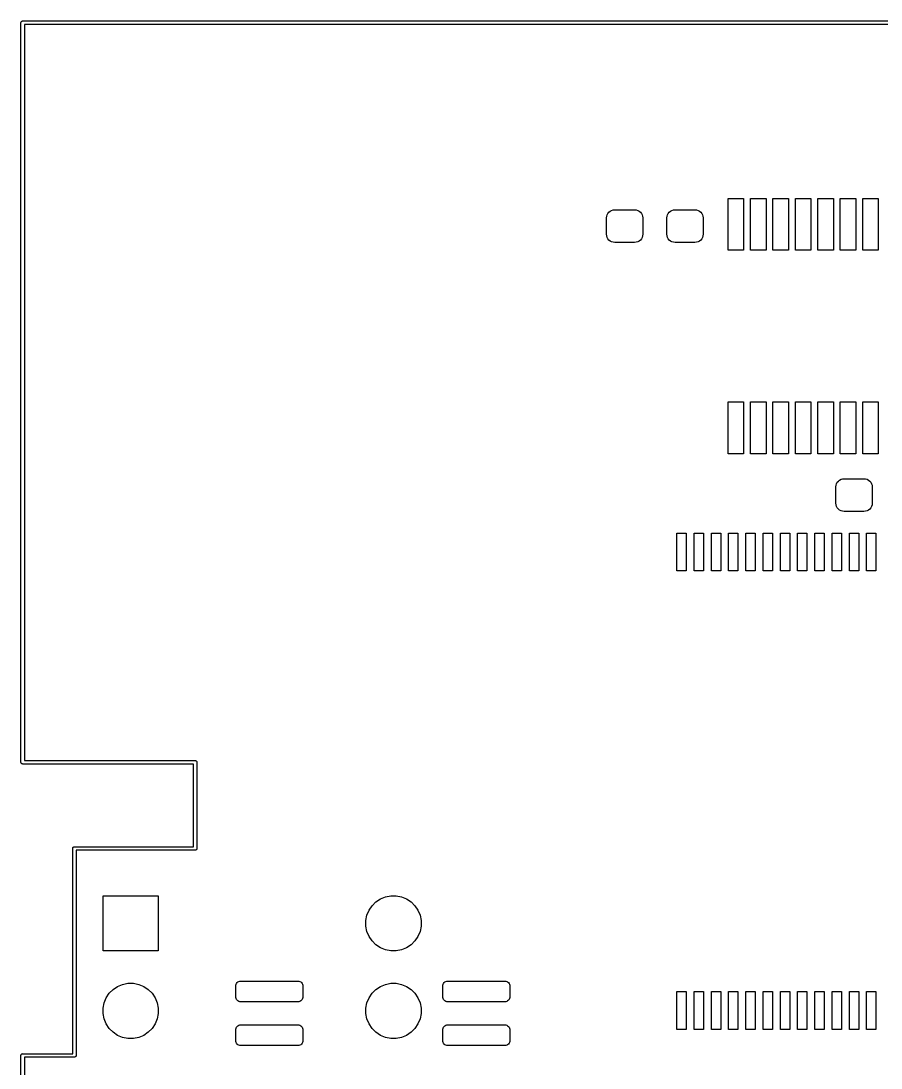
# Model space of a CAD drawing. Extents: x 3.61 to 7.55, y -5.8 to -3.38.
# Drawn here: x 3.606 to 4.588, y -4.575 to -3.38 of the extents above; entities that cross this region are included whole.
import ezdxf

# ---------------------------------------------------------------- set-up
doc = ezdxf.new("R2010")
doc.units = 0
doc.header["$MEASUREMENT"] = 0
doc.layers.add('BLACK', color=7, linetype='CONTINUOUS')

msp = doc.modelspace()

# ---------------------------------------------------------------- linework, layer by layer
at = {"layer": 'BLACK', "linetype": 'CONTINUOUS'}
for p, q in [((3.60629, -3.38189), (3.60633, -3.3815)), ((3.6063, -3.38199), (3.60629, -3.38189)), ((3.6063, -4.22628), (3.6063, -3.38199)), ((3.60633, -3.3815), (3.60644, -3.38113)), ((3.60644, -3.38113), (3.60662, -3.38079)), ((3.60662, -3.38079), (3.60687, -3.38049)), ((3.60687, -3.38049), (3.60717, -3.38025)), ((3.60717, -3.38025), (3.60751, -3.38006)), ((3.60751, -3.38006), (3.60788, -3.37995)), ((3.60788, -3.37995), (3.60817, -3.37992)), ((3.60817, -3.37992), (3.60827, -3.37991)), ((3.60827, -3.37991), (3.60836, -3.37992)), ((3.60836, -3.37992), (7.54518, -3.37992)), ((3.61024, -3.38386), (3.61024, -4.22441)), ((7.54331, -3.38386), (3.61024, -3.38386)), ((4.41339, -3.64173), (4.41339, -3.58268)), ((4.41339, -3.58268), (4.4311, -3.58268)), ((4.4311, -3.58268), (4.4311, -3.64173)), ((4.43898, -3.64173), (4.43898, -3.58268)), ((4.43898, -3.58268), (4.45669, -3.58268)), ((4.45669, -3.58268), (4.45669, -3.64173)), ((4.46457, -3.64173), (4.46457, -3.58268)), ((4.46457, -3.58268), (4.48228, -3.58268)), ((4.48228, -3.58268), (4.48228, -3.64173)), ((4.49016, -3.64173), (4.49016, -3.58268)), ((4.49016, -3.58268), (4.50787, -3.58268)), ((4.50787, -3.58268), (4.50787, -3.64173)), ((4.51575, -3.64173), (4.51575, -3.58268)), ((4.51575, -3.58268), (4.53346, -3.58268)), ((4.53346, -3.58268), (4.53346, -3.64173)), ((4.54134, -3.64173), (4.54134, -3.58268)), ((4.54134, -3.58268), (4.55906, -3.58268)), ((4.55906, -3.58268), (4.55906, -3.64173)), ((4.56693, -3.64173), (4.56693, -3.58268)), ((4.56693, -3.58268), (4.58465, -3.58268)), ((4.58465, -3.58268), (4.58465, -3.64173)), ((4.27618, -3.59963), (4.27734, -3.59821)), ((4.27734, -3.59821), (4.27876, -3.59705)), ((4.27876, -3.59705), (4.28038, -3.59618)), ((4.28038, -3.59618), (4.28213, -3.59565)), ((4.28213, -3.59565), (4.28396, -3.59547)), ((4.28396, -3.59547), (4.30659, -3.59547)), ((4.30659, -3.59547), (4.30842, -3.59565)), ((4.30842, -3.59565), (4.31017, -3.59618)), ((4.31017, -3.59618), (4.31179, -3.59705)), ((4.31179, -3.59705), (4.31321, -3.59821)), ((4.31321, -3.59821), (4.31437, -3.59963)), ((4.34508, -3.59963), (4.34624, -3.59821)), ((4.34624, -3.59821), (4.34766, -3.59705)), ((4.34766, -3.59705), (4.34928, -3.59618)), ((4.34928, -3.59618), (4.35103, -3.59565)), ((4.35103, -3.59565), (4.35285, -3.59547)), ((4.35285, -3.59547), (4.37549, -3.59547)), ((4.37549, -3.59547), (4.37732, -3.59565)), ((4.37732, -3.59565), (4.37907, -3.59618)), ((4.37907, -3.59618), (4.38069, -3.59705)), ((4.38069, -3.59705), (4.3821, -3.59821)), ((4.3821, -3.59821), (4.38327, -3.59963)), ((4.27461, -3.60482), (4.27479, -3.603)), ((4.27461, -3.62352), (4.27461, -3.60482)), ((4.27479, -3.603), (4.27532, -3.60124)), ((4.27532, -3.60124), (4.27618, -3.59963)), ((4.31437, -3.59963), (4.31523, -3.60124)), ((4.31523, -3.60124), (4.31577, -3.603)), ((4.31577, -3.603), (4.31594, -3.60482)), ((4.31594, -3.60482), (4.31594, -3.62352)), ((4.3435, -3.60482), (4.34368, -3.603)), ((4.3435, -3.62352), (4.3435, -3.60482)), ((4.34368, -3.603), (4.34422, -3.60124)), ((4.34422, -3.60124), (4.34508, -3.59963)), ((4.38327, -3.59963), (4.38413, -3.60124)), ((4.38413, -3.60124), (4.38466, -3.603)), ((4.38466, -3.603), (4.38484, -3.60482)), ((4.38484, -3.60482), (4.38484, -3.62352)), ((4.27479, -3.62535), (4.27461, -3.62352)), ((4.27532, -3.6271), (4.27479, -3.62535)), ((4.27618, -3.62872), (4.27532, -3.6271)), ((4.27734, -3.63014), (4.27618, -3.62872)), ((4.27876, -3.6313), (4.27734, -3.63014)), ((4.28038, -3.63216), (4.27876, -3.6313)), ((4.28213, -3.63269), (4.28038, -3.63216)), ((4.28396, -3.63287), (4.28213, -3.63269)), ((4.30659, -3.63287), (4.28396, -3.63287)), ((4.30842, -3.63269), (4.30659, -3.63287)), ((4.31017, -3.63216), (4.30842, -3.63269)), ((4.31179, -3.6313), (4.31017, -3.63216)), ((4.31321, -3.63014), (4.31179, -3.6313)), ((4.31437, -3.62872), (4.31321, -3.63014)), ((4.31523, -3.6271), (4.31437, -3.62872)), ((4.31577, -3.62535), (4.31523, -3.6271)), ((4.31594, -3.62352), (4.31577, -3.62535)), ((4.34368, -3.62535), (4.3435, -3.62352)), ((4.34422, -3.6271), (4.34368, -3.62535)), ((4.34508, -3.62872), (4.34422, -3.6271)), ((4.34624, -3.63014), (4.34508, -3.62872)), ((4.34766, -3.6313), (4.34624, -3.63014)), ((4.34928, -3.63216), (4.34766, -3.6313)), ((4.35103, -3.63269), (4.34928, -3.63216)), ((4.35285, -3.63287), (4.35103, -3.63269)), ((4.37549, -3.63287), (4.35285, -3.63287)), ((4.37732, -3.63269), (4.37549, -3.63287)), ((4.37907, -3.63216), (4.37732, -3.63269)), ((4.38069, -3.6313), (4.37907, -3.63216)), ((4.3821, -3.63014), (4.38069, -3.6313)), ((4.38327, -3.62872), (4.3821, -3.63014)), ((4.38413, -3.6271), (4.38327, -3.62872)), ((4.38466, -3.62535), (4.38413, -3.6271)), ((4.38484, -3.62352), (4.38466, -3.62535)), ((4.4311, -3.64173), (4.41339, -3.64173)), ((4.45669, -3.64173), (4.43898, -3.64173)), ((4.48228, -3.64173), (4.46457, -3.64173)), ((4.50787, -3.64173), (4.49016, -3.64173)), ((4.53346, -3.64173), (4.51575, -3.64173)), ((4.55906, -3.64173), (4.54134, -3.64173)), ((4.58465, -3.64173), (4.56693, -3.64173)), ((4.41339, -3.87402), (4.41339, -3.81496)), ((4.41339, -3.81496), (4.4311, -3.81496)), ((4.4311, -3.81496), (4.4311, -3.87402)), ((4.43898, -3.87402), (4.43898, -3.81496)), ((4.43898, -3.81496), (4.45669, -3.81496)), ((4.45669, -3.81496), (4.45669, -3.87402)), ((4.46457, -3.87402), (4.46457, -3.81496)), ((4.46457, -3.81496), (4.48228, -3.81496)), ((4.48228, -3.81496), (4.48228, -3.87402)), ((4.49016, -3.87402), (4.49016, -3.81496)), ((4.49016, -3.81496), (4.50787, -3.81496)), ((4.50787, -3.81496), (4.50787, -3.87402)), ((4.51575, -3.87402), (4.51575, -3.81496)), ((4.51575, -3.81496), (4.53346, -3.81496)), ((4.53346, -3.81496), (4.53346, -3.87402)), ((4.54134, -3.87402), (4.54134, -3.81496)), ((4.54134, -3.81496), (4.55906, -3.81496)), ((4.55906, -3.81496), (4.55906, -3.87402)), ((4.56693, -3.87402), (4.56693, -3.81496)), ((4.56693, -3.81496), (4.58465, -3.81496)), ((4.58465, -3.81496), (4.58465, -3.87402)), ((4.4311, -3.87402), (4.41339, -3.87402)), ((4.45669, -3.87402), (4.43898, -3.87402)), ((4.48228, -3.87402), (4.46457, -3.87402)), ((4.50787, -3.87402), (4.49016, -3.87402)), ((4.53346, -3.87402), (4.51575, -3.87402)), ((4.55906, -3.87402), (4.54134, -3.87402)), ((4.58465, -3.87402), (4.56693, -3.87402)), ((4.5366, -3.91009), (4.53713, -3.90833)), ((4.53713, -3.90833), (4.53799, -3.90671)), ((4.53799, -3.90671), (4.53916, -3.9053)), ((4.53916, -3.9053), (4.54057, -3.90413)), ((4.54057, -3.90413), (4.54219, -3.90327)), ((4.54219, -3.90327), (4.54394, -3.90274)), ((4.54394, -3.90274), (4.54577, -3.90256)), ((4.54577, -3.90256), (4.56841, -3.90256)), ((4.56841, -3.90256), (4.57023, -3.90274)), ((4.57023, -3.90274), (4.57198, -3.90327)), ((4.57198, -3.90327), (4.5736, -3.90413)), ((4.5736, -3.90413), (4.57502, -3.9053)), ((4.57502, -3.9053), (4.57618, -3.90671)), ((4.57618, -3.90671), (4.57704, -3.90833)), ((4.57704, -3.90833), (4.57758, -3.91009)), ((4.53642, -3.91191), (4.5366, -3.91009)), ((4.53642, -3.93061), (4.53642, -3.91191)), ((4.57758, -3.91009), (4.57776, -3.91191)), ((4.57776, -3.91191), (4.57776, -3.93061)), ((4.5366, -3.93243), (4.53642, -3.93061)), ((4.53713, -3.93419), (4.5366, -3.93243)), ((4.57758, -3.93243), (4.57704, -3.93419)), ((4.57776, -3.93061), (4.57758, -3.93243)), ((4.53799, -3.93581), (4.53713, -3.93419)), ((4.53916, -3.93722), (4.53799, -3.93581)), ((4.54057, -3.93838), (4.53916, -3.93722)), ((4.54219, -3.93925), (4.54057, -3.93838)), ((4.54394, -3.93978), (4.54219, -3.93925)), ((4.54577, -3.93996), (4.54394, -3.93978)), ((4.56841, -3.93996), (4.54577, -3.93996)), ((4.57023, -3.93978), (4.56841, -3.93996)), ((4.57198, -3.93925), (4.57023, -3.93978)), ((4.5736, -3.93838), (4.57198, -3.93925)), ((4.57502, -3.93722), (4.5736, -3.93838)), ((4.57618, -3.93581), (4.57502, -3.93722)), ((4.57704, -3.93419), (4.57618, -3.93581)), ((4.35492, -4.00787), (4.35492, -3.96457)), ((4.35492, -3.96457), (4.36555, -3.96457)), ((4.36555, -3.96457), (4.36555, -4.00787)), ((4.37461, -4.00787), (4.37461, -3.96457)), ((4.37461, -3.96457), (4.38524, -3.96457)), ((4.38524, -3.96457), (4.38524, -4.00787)), ((4.39429, -4.00787), (4.39429, -3.96457)), ((4.39429, -3.96457), (4.40492, -3.96457)), ((4.40492, -3.96457), (4.40492, -4.00787)), ((4.41398, -4.00787), (4.41398, -3.96457)), ((4.41398, -3.96457), (4.42461, -3.96457)), ((4.42461, -3.96457), (4.42461, -4.00787)), ((4.43366, -4.00787), (4.43366, -3.96457)), ((4.43366, -3.96457), (4.44429, -3.96457)), ((4.44429, -3.96457), (4.44429, -4.00787)), ((4.45335, -4.00787), (4.45335, -3.96457)), ((4.45335, -3.96457), (4.46398, -3.96457)), ((4.46398, -3.96457), (4.46398, -4.00787)), ((4.47303, -4.00787), (4.47303, -3.96457)), ((4.47303, -3.96457), (4.48366, -3.96457)), ((4.48366, -3.96457), (4.48366, -4.00787)), ((4.49272, -4.00787), (4.49272, -3.96457)), ((4.49272, -3.96457), (4.50335, -3.96457)), ((4.50335, -3.96457), (4.50335, -4.00787)), ((4.5124, -4.00787), (4.5124, -3.96457)), ((4.5124, -3.96457), (4.52303, -3.96457)), ((4.52303, -3.96457), (4.52303, -4.00787)), ((4.53209, -4.00787), (4.53209, -3.96457)), ((4.53209, -3.96457), (4.54272, -3.96457)), ((4.54272, -3.96457), (4.54272, -4.00787)), ((4.55177, -4.00787), (4.55177, -3.96457)), ((4.55177, -3.96457), (4.5624, -3.96457)), ((4.5624, -3.96457), (4.5624, -4.00787)), ((4.57146, -4.00787), (4.57146, -3.96457)), ((4.57146, -3.96457), (4.58209, -3.96457)), ((4.58209, -3.96457), (4.58209, -4.00787)), ((4.36555, -4.00787), (4.35492, -4.00787)), ((4.38524, -4.00787), (4.37461, -4.00787)), ((4.40492, -4.00787), (4.39429, -4.00787)), ((4.42461, -4.00787), (4.41398, -4.00787)), ((4.44429, -4.00787), (4.43366, -4.00787)), ((4.46398, -4.00787), (4.45335, -4.00787)), ((4.48366, -4.00787), (4.47303, -4.00787)), ((4.50335, -4.00787), (4.49272, -4.00787)), ((4.52303, -4.00787), (4.5124, -4.00787)), ((4.54272, -4.00787), (4.53209, -4.00787)), ((4.5624, -4.00787), (4.55177, -4.00787)), ((4.58209, -4.00787), (4.57146, -4.00787)), ((3.60629, -4.22638), (3.6063, -4.22628)), ((3.60633, -4.22676), (3.60629, -4.22638)), ((3.60644, -4.22713), (3.60633, -4.22676)), ((3.60662, -4.22748), (3.60644, -4.22713)), ((3.60687, -4.22778), (3.60662, -4.22748)), ((3.60717, -4.22802), (3.60687, -4.22778)), ((3.60751, -4.22821), (3.60717, -4.22802)), ((3.60788, -4.22832), (3.60751, -4.22821)), ((3.60827, -4.22836), (3.60788, -4.22832)), ((3.60836, -4.22835), (3.60827, -4.22836)), ((3.80315, -4.22835), (3.60836, -4.22835)), ((3.61024, -4.22441), (3.80502, -4.22441)), ((3.80315, -4.32283), (3.80315, -4.22835)), ((3.80502, -4.22441), (3.80512, -4.2244)), ((3.80512, -4.2244), (3.80521, -4.22441)), ((3.80521, -4.22441), (3.8055, -4.22444)), ((3.8055, -4.22444), (3.80588, -4.22455)), ((3.80588, -4.22455), (3.80622, -4.22473)), ((3.80622, -4.22473), (3.80652, -4.22498)), ((3.80652, -4.22498), (3.80676, -4.22528)), ((3.80676, -4.22528), (3.80695, -4.22562)), ((3.80695, -4.22562), (3.80706, -4.22599)), ((3.80706, -4.22599), (3.8071, -4.22638)), ((3.8071, -4.22638), (3.80709, -4.22647)), ((3.80709, -4.22647), (3.80709, -4.32471)), ((3.66534, -4.3248), (3.66538, -4.32442)), ((3.66535, -4.3249), (3.66534, -4.3248)), ((3.66535, -4.55906), (3.66535, -4.3249)), ((3.66538, -4.32442), (3.6655, -4.32405)), ((3.6655, -4.32405), (3.66568, -4.3237)), ((3.66568, -4.3237), (3.66592, -4.3234)), ((3.66592, -4.3234), (3.66622, -4.32316)), ((3.66622, -4.32316), (3.66657, -4.32298)), ((3.66657, -4.32298), (3.66694, -4.32286)), ((3.66694, -4.32286), (3.66723, -4.32283)), ((3.66723, -4.32283), (3.66732, -4.32283)), ((3.66732, -4.32283), (3.66742, -4.32283)), ((3.66742, -4.32283), (3.80315, -4.32283)), ((3.80502, -4.32677), (3.66929, -4.32677)), ((3.66929, -4.32677), (3.66929, -4.56093)), ((3.80512, -4.32678), (3.80502, -4.32677)), ((3.80521, -4.32677), (3.80512, -4.32678)), ((3.8055, -4.32674), (3.80521, -4.32677)), ((3.80588, -4.32663), (3.8055, -4.32674)), ((3.80622, -4.32645), (3.80588, -4.32663)), ((3.80652, -4.3262), (3.80622, -4.32645)), ((3.80676, -4.3259), (3.80652, -4.3262)), ((3.80695, -4.32556), (3.80676, -4.3259)), ((3.80706, -4.32519), (3.80695, -4.32556)), ((3.8071, -4.3248), (3.80706, -4.32519)), ((3.80709, -4.32471), (3.8071, -4.3248)), ((3.7, -4.44173), (3.7, -4.37874)), ((3.7, -4.37874), (3.76299, -4.37874)), ((3.76299, -4.37874), (3.76299, -4.44173)), ((4.00703, -4.39016), (4.01142, -4.38577)), ((4.01142, -4.38577), (4.01658, -4.38232)), ((4.01658, -4.38232), (4.02231, -4.37995)), ((4.02231, -4.37995), (4.02839, -4.37874)), ((4.02839, -4.37874), (4.0346, -4.37874)), ((4.0346, -4.37874), (4.04068, -4.37995)), ((4.04068, -4.37995), (4.04642, -4.38232)), ((4.04642, -4.38232), (4.05157, -4.38577)), ((4.05157, -4.38577), (4.05596, -4.39016)), ((4.00121, -4.40105), (4.00358, -4.39532)), ((4.00358, -4.39532), (4.00703, -4.39016)), ((4.05596, -4.39016), (4.05941, -4.39532)), ((4.05941, -4.39532), (4.06178, -4.40105)), ((4, -4.40713), (4.00121, -4.40105)), ((4, -4.41334), (4, -4.40713)), ((4.06178, -4.40105), (4.06299, -4.40713)), ((4.06299, -4.40713), (4.06299, -4.41334)), ((4.00121, -4.41942), (4, -4.41334)), ((4.00358, -4.42516), (4.00121, -4.41942)), ((4.06178, -4.41942), (4.05941, -4.42516)), ((4.06299, -4.41334), (4.06178, -4.41942)), ((4.00703, -4.43031), (4.00358, -4.42516)), ((4.01142, -4.4347), (4.00703, -4.43031)), ((4.01658, -4.43815), (4.01142, -4.4347)), ((4.05157, -4.4347), (4.04642, -4.43815)), ((4.05596, -4.43031), (4.05157, -4.4347)), ((4.05941, -4.42516), (4.05596, -4.43031)), ((3.76299, -4.44173), (3.7, -4.44173)), ((4.02231, -4.44052), (4.01658, -4.43815)), ((4.02839, -4.44173), (4.02231, -4.44052)), ((4.0346, -4.44173), (4.02839, -4.44173)), ((4.04068, -4.44052), (4.0346, -4.44173)), ((4.04642, -4.43815), (4.04068, -4.44052)), ((3.71142, -4.48577), (3.71658, -4.48232)), ((3.71658, -4.48232), (3.72231, -4.47995)), ((3.72231, -4.47995), (3.72839, -4.47874)), ((3.72839, -4.47874), (3.7346, -4.47874)), ((3.7346, -4.47874), (3.74068, -4.47995)), ((3.74068, -4.47995), (3.74642, -4.48232)), ((3.74642, -4.48232), (3.75157, -4.48577)), ((3.85138, -4.48209), (3.85149, -4.48093)), ((3.85138, -4.4939), (3.85138, -4.48209)), ((3.85149, -4.48093), (3.85183, -4.47983)), ((3.85183, -4.47983), (3.85237, -4.47881)), ((3.85237, -4.47881), (3.85311, -4.47791)), ((3.85311, -4.47791), (3.854, -4.47718)), ((3.854, -4.47718), (3.85502, -4.47663)), ((3.85502, -4.47663), (3.85613, -4.47629)), ((3.85613, -4.47629), (3.85728, -4.47618)), ((3.85728, -4.47618), (3.92224, -4.47618)), ((3.92224, -4.47618), (3.9234, -4.47629)), ((3.9234, -4.47629), (3.9245, -4.47663)), ((3.9245, -4.47663), (3.92553, -4.47718)), ((3.92553, -4.47718), (3.92642, -4.47791)), ((3.92642, -4.47791), (3.92715, -4.47881)), ((3.92715, -4.47881), (3.9277, -4.47983)), ((3.9277, -4.47983), (3.92804, -4.48093)), ((3.92804, -4.48093), (3.92815, -4.48209)), ((3.92815, -4.48209), (3.92815, -4.4939)), ((4.01142, -4.48577), (4.01658, -4.48232)), ((4.01658, -4.48232), (4.02231, -4.47995)), ((4.02231, -4.47995), (4.02839, -4.47874)), ((4.02839, -4.47874), (4.0346, -4.47874)), ((4.0346, -4.47874), (4.04068, -4.47995)), ((4.04068, -4.47995), (4.04642, -4.48232)), ((4.04642, -4.48232), (4.05157, -4.48577)), ((4.0876, -4.48209), (4.08771, -4.48093)), ((4.0876, -4.4939), (4.0876, -4.48209)), ((4.08771, -4.48093), (4.08805, -4.47983)), ((4.08805, -4.47983), (4.08859, -4.47881)), ((4.08859, -4.47881), (4.08933, -4.47791)), ((4.08933, -4.47791), (4.09022, -4.47718)), ((4.09022, -4.47718), (4.09124, -4.47663)), ((4.09124, -4.47663), (4.09235, -4.47629)), ((4.09235, -4.47629), (4.0935, -4.47618)), ((4.0935, -4.47618), (4.15846, -4.47618)), ((4.15846, -4.47618), (4.15962, -4.47629)), ((4.15962, -4.47629), (4.16072, -4.47663)), ((4.16072, -4.47663), (4.16175, -4.47718)), ((4.16175, -4.47718), (4.16264, -4.47791)), ((4.16264, -4.47791), (4.16337, -4.47881)), ((4.16337, -4.47881), (4.16392, -4.47983)), ((4.16392, -4.47983), (4.16426, -4.48093)), ((4.16426, -4.48093), (4.16437, -4.48209)), ((4.16437, -4.48209), (4.16437, -4.4939)), ((3.70121, -4.50105), (3.70358, -4.49532)), ((3.70358, -4.49532), (3.70703, -4.49016)), ((3.70703, -4.49016), (3.71142, -4.48577)), ((3.75157, -4.48577), (3.75596, -4.49016)), ((3.75596, -4.49016), (3.75941, -4.49532)), ((3.75941, -4.49532), (3.76178, -4.50105)), ((3.85149, -4.49505), (3.85138, -4.4939)), ((3.85183, -4.49616), (3.85149, -4.49505)), ((3.92804, -4.49505), (3.9277, -4.49616)), ((3.92815, -4.4939), (3.92804, -4.49505)), ((4.00121, -4.50105), (4.00358, -4.49532)), ((4.00358, -4.49532), (4.00703, -4.49016)), ((4.00703, -4.49016), (4.01142, -4.48577)), ((4.05157, -4.48577), (4.05596, -4.49016)), ((4.05596, -4.49016), (4.05941, -4.49532)), ((4.05941, -4.49532), (4.06178, -4.50105)), ((4.08771, -4.49505), (4.0876, -4.4939)), ((4.08805, -4.49616), (4.08771, -4.49505)), ((4.16426, -4.49505), (4.16392, -4.49616)), ((4.16437, -4.4939), (4.16426, -4.49505)), ((4.35492, -4.5315), (4.35492, -4.48819)), ((4.35492, -4.48819), (4.36555, -4.48819)), ((4.36555, -4.48819), (4.36555, -4.5315)), ((4.37461, -4.5315), (4.37461, -4.48819)), ((4.37461, -4.48819), (4.38524, -4.48819)), ((4.38524, -4.48819), (4.38524, -4.5315)), ((4.39429, -4.5315), (4.39429, -4.48819)), ((4.39429, -4.48819), (4.40492, -4.48819)), ((4.40492, -4.48819), (4.40492, -4.5315)), ((4.41398, -4.5315), (4.41398, -4.48819)), ((4.41398, -4.48819), (4.42461, -4.48819)), ((4.42461, -4.48819), (4.42461, -4.5315)), ((4.43366, -4.5315), (4.43366, -4.48819)), ((4.43366, -4.48819), (4.44429, -4.48819)), ((4.44429, -4.48819), (4.44429, -4.5315)), ((4.45335, -4.5315), (4.45335, -4.48819)), ((4.45335, -4.48819), (4.46398, -4.48819)), ((4.46398, -4.48819), (4.46398, -4.5315)), ((4.47303, -4.5315), (4.47303, -4.48819)), ((4.47303, -4.48819), (4.48366, -4.48819)), ((4.48366, -4.48819), (4.48366, -4.5315)), ((4.49272, -4.5315), (4.49272, -4.48819)), ((4.49272, -4.48819), (4.50335, -4.48819)), ((4.50335, -4.48819), (4.50335, -4.5315)), ((4.5124, -4.5315), (4.5124, -4.48819)), ((4.5124, -4.48819), (4.52303, -4.48819)), ((4.52303, -4.48819), (4.52303, -4.5315)), ((4.53209, -4.5315), (4.53209, -4.48819)), ((4.53209, -4.48819), (4.54272, -4.48819)), ((4.54272, -4.48819), (4.54272, -4.5315)), ((4.55177, -4.5315), (4.55177, -4.48819)), ((4.55177, -4.48819), (4.5624, -4.48819)), ((4.5624, -4.48819), (4.5624, -4.5315)), ((4.57146, -4.5315), (4.57146, -4.48819)), ((4.57146, -4.48819), (4.58209, -4.48819)), ((4.58209, -4.48819), (4.58209, -4.5315)), ((3.7, -4.50713), (3.70121, -4.50105)), ((3.7, -4.51334), (3.7, -4.50713)), ((3.76178, -4.50105), (3.76299, -4.50713)), ((3.76299, -4.50713), (3.76299, -4.51334)), ((3.85237, -4.49718), (3.85183, -4.49616)), ((3.85311, -4.49807), (3.85237, -4.49718)), ((3.854, -4.49881), (3.85311, -4.49807)), ((3.85502, -4.49935), (3.854, -4.49881)), ((3.85613, -4.49969), (3.85502, -4.49935)), ((3.85728, -4.4998), (3.85613, -4.49969)), ((3.92224, -4.4998), (3.85728, -4.4998)), ((3.9234, -4.49969), (3.92224, -4.4998)), ((3.9245, -4.49935), (3.9234, -4.49969)), ((3.92553, -4.49881), (3.9245, -4.49935)), ((3.92642, -4.49807), (3.92553, -4.49881)), ((3.92715, -4.49718), (3.92642, -4.49807)), ((3.9277, -4.49616), (3.92715, -4.49718)), ((4, -4.50713), (4.00121, -4.50105)), ((4, -4.51334), (4, -4.50713)), ((4.06178, -4.50105), (4.06299, -4.50713)), ((4.06299, -4.50713), (4.06299, -4.51334)), ((4.08859, -4.49718), (4.08805, -4.49616)), ((4.08933, -4.49807), (4.08859, -4.49718)), ((4.09022, -4.49881), (4.08933, -4.49807)), ((4.09124, -4.49935), (4.09022, -4.49881)), ((4.09235, -4.49969), (4.09124, -4.49935)), ((4.0935, -4.4998), (4.09235, -4.49969)), ((4.15846, -4.4998), (4.0935, -4.4998)), ((4.15962, -4.49969), (4.15846, -4.4998)), ((4.16072, -4.49935), (4.15962, -4.49969)), ((4.16175, -4.49881), (4.16072, -4.49935)), ((4.16264, -4.49807), (4.16175, -4.49881)), ((4.16337, -4.49718), (4.16264, -4.49807)), ((4.16392, -4.49616), (4.16337, -4.49718)), ((3.70121, -4.51942), (3.7, -4.51334)), ((3.76299, -4.51334), (3.76178, -4.51942)), ((4.00121, -4.51942), (4, -4.51334)), ((4.06299, -4.51334), (4.06178, -4.51942)), ((3.70358, -4.52516), (3.70121, -4.51942)), ((3.70703, -4.53031), (3.70358, -4.52516)), ((3.71142, -4.5347), (3.70703, -4.53031)), ((3.75596, -4.53031), (3.75157, -4.5347)), ((3.75941, -4.52516), (3.75596, -4.53031)), ((3.76178, -4.51942), (3.75941, -4.52516)), ((3.85138, -4.53209), (3.85149, -4.53093)), ((3.85149, -4.53093), (3.85183, -4.52983)), ((3.85183, -4.52983), (3.85237, -4.52881)), ((3.85237, -4.52881), (3.85311, -4.52791)), ((3.85311, -4.52791), (3.854, -4.52718)), ((3.854, -4.52718), (3.85502, -4.52663)), ((3.85502, -4.52663), (3.85613, -4.52629)), ((3.85613, -4.52629), (3.85728, -4.52618)), ((3.85728, -4.52618), (3.92224, -4.52618)), ((3.92224, -4.52618), (3.9234, -4.52629)), ((3.9234, -4.52629), (3.9245, -4.52663)), ((3.9245, -4.52663), (3.92553, -4.52718)), ((3.92553, -4.52718), (3.92642, -4.52791)), ((3.92642, -4.52791), (3.92715, -4.52881)), ((3.92715, -4.52881), (3.9277, -4.52983)), ((3.9277, -4.52983), (3.92804, -4.53093)), ((3.92804, -4.53093), (3.92815, -4.53209)), ((4.00358, -4.52516), (4.00121, -4.51942)), ((4.00703, -4.53031), (4.00358, -4.52516)), ((4.01142, -4.5347), (4.00703, -4.53031)), ((4.05596, -4.53031), (4.05157, -4.5347)), ((4.05941, -4.52516), (4.05596, -4.53031)), ((4.06178, -4.51942), (4.05941, -4.52516)), ((4.0876, -4.53209), (4.08771, -4.53093)), ((4.08771, -4.53093), (4.08805, -4.52983)), ((4.08805, -4.52983), (4.08859, -4.52881)), ((4.08859, -4.52881), (4.08933, -4.52791)), ((4.08933, -4.52791), (4.09022, -4.52718)), ((4.09022, -4.52718), (4.09124, -4.52663)), ((4.09124, -4.52663), (4.09235, -4.52629)), ((4.09235, -4.52629), (4.0935, -4.52618)), ((4.0935, -4.52618), (4.15846, -4.52618)), ((4.15846, -4.52618), (4.15962, -4.52629)), ((4.15962, -4.52629), (4.16072, -4.52663)), ((4.16072, -4.52663), (4.16175, -4.52718)), ((4.16175, -4.52718), (4.16264, -4.52791)), ((4.16264, -4.52791), (4.16337, -4.52881)), ((4.16337, -4.52881), (4.16392, -4.52983)), ((4.16392, -4.52983), (4.16426, -4.53093)), ((4.16426, -4.53093), (4.16437, -4.53209)), ((3.71658, -4.53815), (3.71142, -4.5347)), ((3.72231, -4.54052), (3.71658, -4.53815)), ((3.72839, -4.54173), (3.72231, -4.54052)), ((3.7346, -4.54173), (3.72839, -4.54173)), ((3.74068, -4.54052), (3.7346, -4.54173)), ((3.74642, -4.53815), (3.74068, -4.54052)), ((3.75157, -4.5347), (3.74642, -4.53815)), ((3.85138, -4.5439), (3.85138, -4.53209)), ((3.92815, -4.53209), (3.92815, -4.5439)), ((4.01658, -4.53815), (4.01142, -4.5347)), ((4.02231, -4.54052), (4.01658, -4.53815)), ((4.02839, -4.54173), (4.02231, -4.54052)), ((4.0346, -4.54173), (4.02839, -4.54173)), ((4.04068, -4.54052), (4.0346, -4.54173)), ((4.04642, -4.53815), (4.04068, -4.54052)), ((4.05157, -4.5347), (4.04642, -4.53815)), ((4.0876, -4.5439), (4.0876, -4.53209)), ((4.16437, -4.53209), (4.16437, -4.5439)), ((4.36555, -4.5315), (4.35492, -4.5315)), ((4.38524, -4.5315), (4.37461, -4.5315)), ((4.40492, -4.5315), (4.39429, -4.5315)), ((4.42461, -4.5315), (4.41398, -4.5315)), ((4.44429, -4.5315), (4.43366, -4.5315)), ((4.46398, -4.5315), (4.45335, -4.5315)), ((4.48366, -4.5315), (4.47303, -4.5315)), ((4.50335, -4.5315), (4.49272, -4.5315)), ((4.52303, -4.5315), (4.5124, -4.5315)), ((4.54272, -4.5315), (4.53209, -4.5315)), ((4.5624, -4.5315), (4.55177, -4.5315)), ((4.58209, -4.5315), (4.57146, -4.5315)), ((3.85149, -4.54505), (3.85138, -4.5439)), ((3.85183, -4.54616), (3.85149, -4.54505)), ((3.85237, -4.54718), (3.85183, -4.54616)), ((3.85311, -4.54807), (3.85237, -4.54718)), ((3.854, -4.54881), (3.85311, -4.54807)), ((3.85502, -4.54935), (3.854, -4.54881)), ((3.85613, -4.54969), (3.85502, -4.54935)), ((3.85728, -4.5498), (3.85613, -4.54969)), ((3.92224, -4.5498), (3.85728, -4.5498)), ((3.9234, -4.54969), (3.92224, -4.5498)), ((3.9245, -4.54935), (3.9234, -4.54969)), ((3.92553, -4.54881), (3.9245, -4.54935)), ((3.92642, -4.54807), (3.92553, -4.54881)), ((3.92715, -4.54718), (3.92642, -4.54807)), ((3.9277, -4.54616), (3.92715, -4.54718)), ((3.92804, -4.54505), (3.9277, -4.54616)), ((3.92815, -4.5439), (3.92804, -4.54505)), ((4.08771, -4.54505), (4.0876, -4.5439)), ((4.08805, -4.54616), (4.08771, -4.54505)), ((4.08859, -4.54718), (4.08805, -4.54616)), ((4.08933, -4.54807), (4.08859, -4.54718)), ((4.09022, -4.54881), (4.08933, -4.54807)), ((4.09124, -4.54935), (4.09022, -4.54881)), ((4.09235, -4.54969), (4.09124, -4.54935)), ((4.0935, -4.5498), (4.09235, -4.54969)), ((4.15846, -4.5498), (4.0935, -4.5498)), ((4.15962, -4.54969), (4.15846, -4.5498)), ((4.16072, -4.54935), (4.15962, -4.54969)), ((4.16175, -4.54881), (4.16072, -4.54935)), ((4.16264, -4.54807), (4.16175, -4.54881)), ((4.16337, -4.54718), (4.16264, -4.54807)), ((4.16392, -4.54616), (4.16337, -4.54718)), ((4.16426, -4.54505), (4.16392, -4.54616)), ((4.16437, -4.5439), (4.16426, -4.54505)), ((3.60629, -4.56102), (3.60633, -4.56064)), ((3.6063, -4.56112), (3.60629, -4.56102)), ((3.6063, -5.23022), (3.6063, -4.56112)), ((3.60633, -4.56064), (3.60644, -4.56027)), ((3.60644, -4.56027), (3.60662, -4.55992)), ((3.60662, -4.55992), (3.60687, -4.55962)), ((3.60687, -4.55962), (3.60717, -4.55938)), ((3.60717, -4.55938), (3.60751, -4.5592)), ((3.60751, -4.5592), (3.60788, -4.55908)), ((3.60788, -4.55908), (3.60817, -4.55906)), ((3.60817, -4.55906), (3.60827, -4.55905)), ((3.60827, -4.55905), (3.60836, -4.55906)), ((3.60836, -4.55906), (3.66535, -4.55906)), ((3.66723, -4.56299), (3.61024, -4.56299)), ((3.61024, -4.56299), (3.61024, -5.22835)), ((3.66732, -4.563), (3.66723, -4.56299)), ((3.66742, -4.56299), (3.66732, -4.563)), ((3.66771, -4.56296), (3.66742, -4.56299)), ((3.66808, -4.56285), (3.66771, -4.56296)), ((3.66842, -4.56267), (3.66808, -4.56285)), ((3.66872, -4.56242), (3.66842, -4.56267)), ((3.66897, -4.56212), (3.66872, -4.56242)), ((3.66915, -4.56178), (3.66897, -4.56212)), ((3.66926, -4.56141), (3.66915, -4.56178)), ((3.6693, -4.56102), (3.66926, -4.56141)), ((3.66929, -4.56093), (3.6693, -4.56102))]:
    msp.add_line(p, q, dxfattribs=at)

doc.saveas('drawing.dxf')
